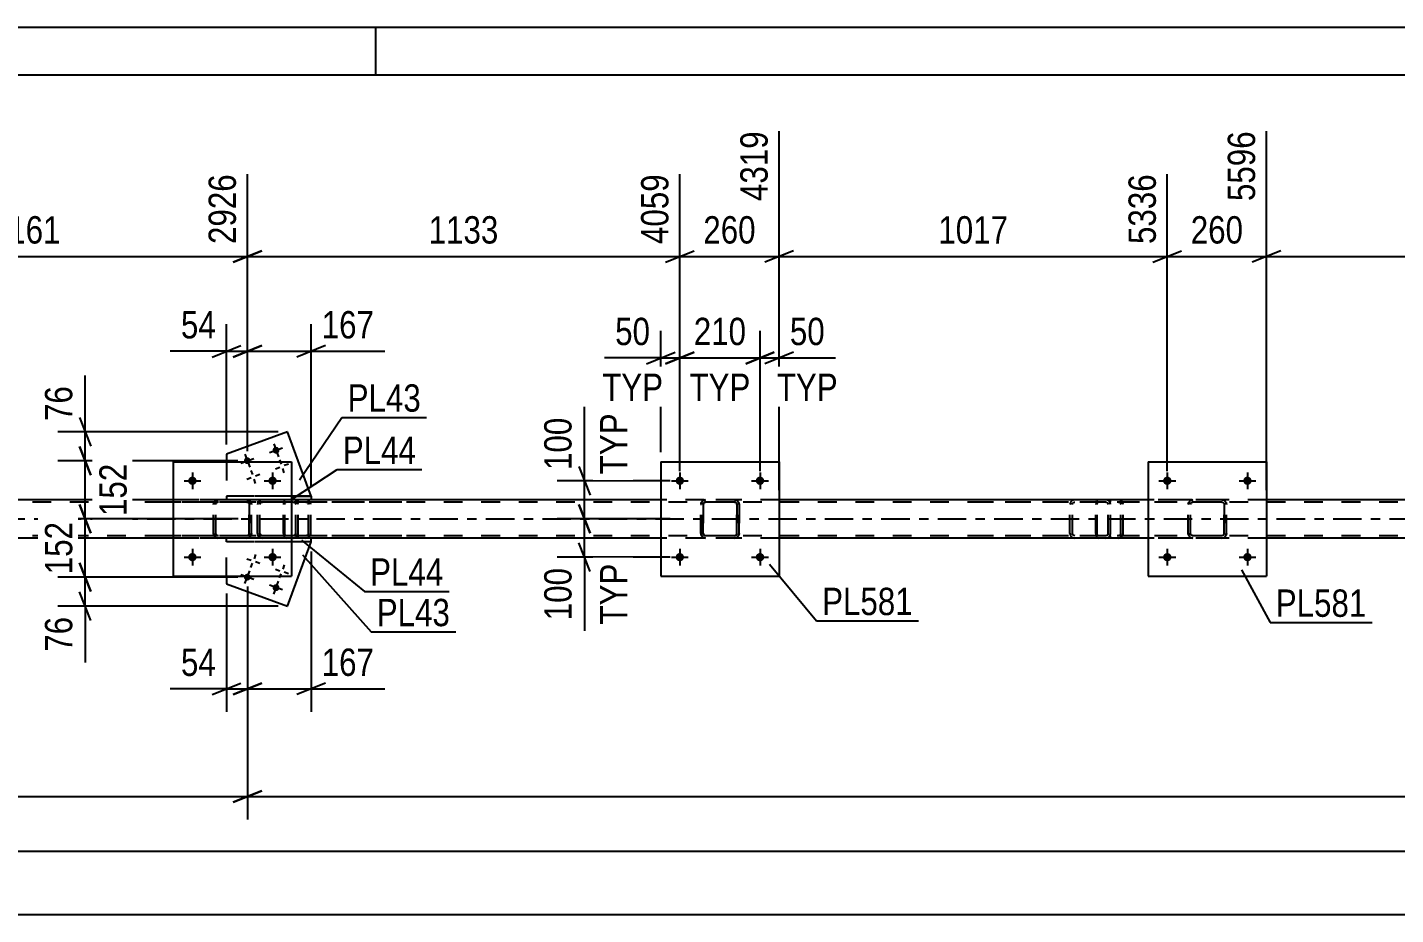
# Model space of a CAD drawing. Header units: millimetres. Extents: x 0 to 841, y 0 to 594.
# Drawn here: x 174.5 to 317.9, y 501.1 to 594 of the extents above; entities that cross this region are included whole.
import ezdxf

# ---------------------------------------------------------------- set-up
doc = ezdxf.new("R2010")
doc.units = ezdxf.units.MM
doc.linetypes.add('DXK_LINE_DOT2', pattern=[3.9198, 1.9599, -1.9599])
doc.linetypes.add('DXK_LINE_DOT3', pattern=[5.9187, 2.979, -0.9799, 0.9799, -0.9799])
doc.styles.add('Arial Narrow', font='ARIALN.TTF', dxfattribs={"height": 0.2})

# ---------------------------------------------------------------- blocks, each defined once
blk = doc.blocks.new('Unknown-247305034-1135 - 41552')
at = {"color": 5, "linetype": 'Continuous'}
for p, q in [((841, 594), (0, 594)), ((211, 589), (211, 594)), ((836, 589), (5, 589))]:
    blk.add_line(p, q, dxfattribs=at)
blk = doc.blocks.new('Bolt-247305034-1862 - 1675')
at = {"linetype": 'Continuous'}
for points in [[(197.21, 536.54, -1), (197.88, 536.29, -1)], [(200.21, 535.44, -1), (200.89, 535.19, -1)]]:
    blk.add_hatch(color=1, dxfattribs=at).paths.add_polyline_path(points)
at = {"color": 1, "linetype": 'Continuous'}
for p, q in [((197.49, 538.35), (197.94, 538.19)), ((197.92, 537.43), (198.08, 537.88)), ((198.41, 538.78), (198.25, 538.33)), ((198.84, 537.86), (198.39, 538.02)), ((198.22, 536.17), (196.87, 536.66)), ((197.3, 535.74), (197.79, 537.09)), ((200.49, 537.26), (200.94, 537.09)), ((200.92, 536.33), (201.09, 536.78)), ((201.42, 537.69), (201.25, 537.24)), ((201.85, 536.76), (201.39, 536.93)), ((201.23, 535.07), (199.88, 535.57)), ((200.31, 534.64), (200.8, 535.99))]:
    blk.add_line(p, q, dxfattribs=at)
blk = doc.blocks.new('Part-247305034-1679 - 1675')
at = {"color": 7, "linetype": 'DXK_LINE_DOT2'}
for p, q in [((287.5, 544.51), (272.51, 544.51)), ((287.5, 544.27), (272.51, 544.27)), ((283.79, 544.2), (283.75, 544.03)), ((283.75, 540.99), (283.75, 544.03)), ((283.79, 544.22), (283.79, 544.2)), ((284.01, 544.03), (284.03, 544.13)), ((284.01, 540.99), (284.01, 544.03)), ((284.03, 544.13), (284.08, 544.2)), ((284.26, 544.51), (284.07, 544.48)), ((284.08, 544.2), (284.16, 544.26)), ((284.16, 544.26), (284.26, 544.27)), ((287.69, 544.48), (287.5, 544.51)), ((287.5, 544.27), (287.6, 544.26)), ((287.6, 544.26), (287.68, 544.2)), ((287.68, 544.2), (287.73, 544.13)), ((287.73, 544.13), (287.75, 544.03)), ((287.75, 540.99), (287.75, 544.03)), ((287.97, 544.2), (287.97, 544.22)), ((288.01, 544.03), (287.97, 544.2)), ((288.01, 540.99), (288.01, 544.03)), ((287.5, 540.75), (272.51, 540.75)), ((283.75, 540.99), (283.79, 540.81)), ((284.03, 540.9), (284.01, 540.99)), ((284.08, 540.82), (284.03, 540.9)), ((284.16, 540.77), (284.08, 540.82)), ((284.26, 540.75), (284.16, 540.77)), ((287.6, 540.77), (287.5, 540.75)), ((287.68, 540.82), (287.6, 540.77)), ((287.73, 540.9), (287.68, 540.82)), ((287.75, 540.99), (287.73, 540.9)), ((287.97, 540.81), (288.01, 540.99)), ((287.5, 540.51), (272.51, 540.51)), ((284.07, 540.55), (284.26, 540.51)), ((287.5, 540.51), (287.69, 540.55))]:
    blk.add_line(p, q, dxfattribs=at)
for centre, start, end in [((284.24, 544.01), 110.7583, 155.68), ((287.52, 544.01), 24.32, 69.2417), ((284.24, 541.01), 204.32, 249.2417), ((287.52, 541.01), 290.7583, 335.68)]:
    blk.add_arc(centre, 0.496, start, end, dxfattribs=at)
blk = doc.blocks.new('Part-247305034-1680 - 1675')
at = {"color": 7, "linetype": 'DXK_LINE_DOT2'}
for p, q in [((202.36, 544.51), (187.37, 544.51)), ((202.36, 544.27), (187.37, 544.27)), ((198.66, 544.22), (198.62, 544.03)), ((198.62, 540.99), (198.62, 544.03)), ((198.87, 544.03), (198.89, 544.13)), ((198.87, 540.99), (198.87, 544.03)), ((198.89, 544.13), (198.95, 544.2)), ((199.13, 544.51), (198.93, 544.48)), ((198.95, 544.2), (199.03, 544.26)), ((199.03, 544.26), (199.13, 544.27)), ((202.56, 544.48), (202.36, 544.51)), ((202.36, 544.27), (202.46, 544.26)), ((202.46, 544.26), (202.54, 544.2)), ((202.54, 544.2), (202.6, 544.13)), ((202.6, 544.13), (202.62, 544.03)), ((202.62, 540.99), (202.62, 544.03)), ((202.84, 544.2), (202.84, 544.22)), ((202.87, 544.03), (202.84, 544.2)), ((202.87, 540.99), (202.87, 544.03)), ((202.36, 540.75), (187.37, 540.75)), ((198.62, 540.99), (198.66, 540.81)), ((198.89, 540.9), (198.87, 540.99)), ((198.95, 540.82), (198.89, 540.9)), ((199.03, 540.77), (198.95, 540.82)), ((199.13, 540.75), (199.03, 540.77)), ((202.46, 540.77), (202.36, 540.75)), ((202.54, 540.82), (202.46, 540.77)), ((202.6, 540.9), (202.54, 540.82)), ((202.62, 540.99), (202.6, 540.9)), ((202.84, 540.81), (202.87, 540.99)), ((202.36, 540.51), (187.37, 540.51)), ((198.93, 540.55), (199.13, 540.51)), ((202.36, 540.51), (202.56, 540.55))]:
    blk.add_line(p, q, dxfattribs=at)
for centre, start, end in [((199.11, 544.01), 110.7583, 155.68), ((202.38, 544.01), 24.32, 69.2417), ((199.11, 541.01), 204.32, 249.2417), ((202.38, 541.01), 290.7583, 335.68)]:
    blk.add_arc(centre, 0.496, start, end, dxfattribs=at)
blk = doc.blocks.new('Part-247305034-20015 - 1675')
at = {"color": 7, "linetype": 'DXK_LINE_DOT2'}
for p, q in [((193.99, 544.03), (194.03, 544.22)), ((194.03, 544.22), (193.99, 544.03)), ((193.99, 540.99), (193.99, 544.03)), ((193.99, 540.99), (193.99, 544.03)), ((194.23, 544.03), (194.25, 544.13)), ((194.23, 540.99), (194.23, 544.03)), ((194.23, 540.99), (194.23, 544.03)), ((194.25, 544.13), (194.3, 544.2)), ((194.29, 544.48), (194.47, 544.51)), ((194.47, 544.51), (194.29, 544.48)), ((194.3, 544.2), (194.38, 544.26)), ((194.38, 544.26), (194.47, 544.27)), ((197.51, 544.51), (194.47, 544.51)), ((197.51, 544.27), (194.47, 544.27)), ((197.51, 544.51), (197.7, 544.48)), ((197.7, 544.48), (197.51, 544.51)), ((197.51, 544.27), (197.61, 544.26)), ((197.61, 544.26), (197.68, 544.2)), ((197.68, 544.2), (197.74, 544.13)), ((197.74, 544.13), (197.75, 544.03)), ((197.75, 540.99), (197.75, 544.03)), ((197.75, 544.03), (197.75, 540.99)), ((197.96, 544.22), (197.99, 544.03)), ((197.99, 544.03), (197.96, 544.22)), ((197.99, 540.99), (197.99, 544.03)), ((197.99, 540.99), (197.99, 544.03)), ((194.03, 540.81), (193.99, 540.99)), ((193.99, 540.99), (194.03, 540.81)), ((194.25, 540.9), (194.23, 540.99)), ((194.3, 540.82), (194.25, 540.9)), ((194.38, 540.77), (194.3, 540.82)), ((194.47, 540.75), (194.38, 540.77)), ((197.51, 540.75), (194.47, 540.75)), ((197.61, 540.77), (197.51, 540.75)), ((197.68, 540.82), (197.61, 540.77)), ((197.74, 540.9), (197.68, 540.82)), ((197.75, 540.99), (197.74, 540.9)), ((197.99, 540.99), (197.96, 540.81)), ((197.96, 540.81), (197.99, 540.99)), ((194.47, 540.51), (194.29, 540.55)), ((194.29, 540.55), (194.47, 540.51)), ((197.51, 540.51), (194.47, 540.51)), ((197.7, 540.55), (197.51, 540.51)), ((197.51, 540.51), (197.7, 540.55))]:
    blk.add_line(p, q, dxfattribs=at)
at = {"color": 7, "linetype": 'DXK_LINE_DOT3'}
blk.add_line((195.99, 542.51), (195.99, 542.51), dxfattribs=at)
at = {"color": 7, "linetype": 'DXK_LINE_DOT2'}
for centre, start, end in [((194.47, 544.03), 112.5, 157.5), ((194.47, 544.03), 112.5, 157.5), ((197.51, 544.03), 22.5, 67.5), ((197.51, 544.03), 22.5, 67.5), ((194.47, 540.99), 202.5, 247.5), ((194.47, 540.99), 202.5, 247.5), ((197.51, 540.99), 292.5, 337.5), ((197.51, 540.99), 292.5, 337.5)]:
    blk.add_arc(centre, 0.48, start, end, dxfattribs=at)
blk = doc.blocks.new('Part-247305034-1707 - 1675')
at = {"color": 7, "linetype": 'DXK_LINE_DOT2'}
for p, q in [((195.37, 540.11), (195.37, 540.51)), ((202.19, 540.51), (195.37, 540.51)), ((202.19, 540.11), (195.37, 540.11))]:
    blk.add_line(p, q, dxfattribs=at)
at = {"color": 2, "linetype": 'Continuous'}
for p, q in [((204.22, 540.51), (202.19, 540.51)), ((204.22, 540.11), (202.19, 540.11)), ((204.22, 540.11), (204.22, 540.51))]:
    blk.add_line(p, q, dxfattribs=at)
blk = doc.blocks.new('Part-247305034-1708 - 1675')
at = {"color": 7, "linetype": 'DXK_LINE_DOT2'}
for p, q in [((286.48, 544.22), (286.46, 544.03)), ((286.46, 540.99), (286.46, 544.03)), ((286.54, 544.37), (286.48, 544.22)), ((286.63, 544.48), (286.54, 544.37)), ((286.6, 544.03), (286.61, 544.13)), ((286.6, 540.99), (286.6, 544.03)), ((286.61, 544.13), (286.64, 544.2)), ((286.73, 544.51), (286.63, 544.48)), ((286.64, 544.2), (286.68, 544.26)), ((286.68, 544.26), (286.73, 544.27)), ((298.89, 544.51), (286.73, 544.51)), ((298.89, 544.27), (286.73, 544.27)), ((288.01, 544.27), (288.01, 544.51)), ((289.02, 544.48), (288.82, 544.51)), ((288.82, 544.27), (288.92, 544.26)), ((288.92, 544.26), (289, 544.2)), ((289, 544.2), (289.06, 544.13)), ((289.06, 544.13), (289.07, 544.03)), ((289.07, 540.99), (289.07, 544.03)), ((289.29, 544.2), (289.29, 544.22)), ((289.33, 544.03), (289.29, 544.2)), ((289.33, 540.99), (289.33, 544.03)), ((286.46, 540.99), (286.48, 540.81)), ((286.48, 540.81), (286.54, 540.65)), ((286.54, 540.65), (286.63, 540.55)), ((286.61, 540.9), (286.6, 540.99)), ((286.64, 540.82), (286.61, 540.9)), ((286.68, 540.77), (286.64, 540.82)), ((286.73, 540.75), (286.68, 540.77)), ((298.89, 540.75), (286.73, 540.75)), ((288.01, 540.51), (288.01, 540.75)), ((288.92, 540.77), (288.82, 540.75)), ((289, 540.82), (288.92, 540.77)), ((289.06, 540.9), (289, 540.82)), ((289.07, 540.99), (289.06, 540.9)), ((289.29, 540.81), (289.33, 540.99)), ((286.63, 540.55), (286.73, 540.51)), ((298.89, 540.51), (286.73, 540.51)), ((288.82, 540.51), (289.02, 540.55))]:
    blk.add_line(p, q, dxfattribs=at)
for centre, start, end in [((288.84, 544.02), 23.8494, 68.8059), ((288.84, 541.01), 291.1941, 336.1506)]:
    blk.add_arc(centre, 0.492, start, end, dxfattribs=at)
blk = doc.blocks.new('Part-247305034-1709 - 1675')
at = {"color": 7, "linetype": 'DXK_LINE_DOT2'}
for p, q in [((201.35, 544.22), (201.33, 544.03)), ((201.33, 540.99), (201.33, 544.03)), ((201.41, 544.37), (201.35, 544.22)), ((201.49, 544.48), (201.41, 544.37)), ((201.46, 544.03), (201.47, 544.13)), ((201.46, 540.99), (201.46, 544.03)), ((201.47, 544.13), (201.5, 544.2)), ((201.6, 544.51), (201.49, 544.48)), ((201.5, 544.2), (201.55, 544.26)), ((201.55, 544.26), (201.6, 544.27)), ((213.75, 544.51), (201.6, 544.51)), ((213.75, 544.27), (201.6, 544.27)), ((202.87, 544.27), (202.87, 544.51)), ((203.88, 544.48), (203.69, 544.51)), ((203.69, 544.27), (203.79, 544.26)), ((203.79, 544.26), (203.87, 544.2)), ((203.87, 544.2), (203.92, 544.13)), ((203.92, 544.13), (203.94, 544.03)), ((203.94, 540.99), (203.94, 544.03)), ((204.16, 544.2), (204.15, 544.22)), ((204.19, 544.03), (204.16, 544.2)), ((204.19, 540.99), (204.19, 544.03)), ((201.33, 540.99), (201.35, 540.81)), ((201.35, 540.81), (201.41, 540.65)), ((201.41, 540.65), (201.49, 540.55)), ((201.47, 540.9), (201.46, 540.99)), ((201.5, 540.82), (201.47, 540.9)), ((201.55, 540.77), (201.5, 540.82)), ((201.6, 540.75), (201.55, 540.77)), ((213.75, 540.75), (201.6, 540.75)), ((202.87, 540.51), (202.87, 540.75)), ((203.79, 540.77), (203.69, 540.75)), ((203.87, 540.82), (203.79, 540.77)), ((203.92, 540.9), (203.87, 540.82)), ((203.94, 540.99), (203.92, 540.9)), ((204.15, 540.81), (204.19, 540.99)), ((201.49, 540.55), (201.6, 540.51)), ((213.75, 540.51), (201.6, 540.51)), ((203.69, 540.51), (203.88, 540.55))]:
    blk.add_line(p, q, dxfattribs=at)
for centre, start, end in [((203.7, 544.02), 23.8494, 68.8059), ((203.7, 541.01), 291.1941, 336.1506)]:
    blk.add_arc(centre, 0.492, start, end, dxfattribs=at)
blk = doc.blocks.new('Bolt-247305034-20048 - 1675')
at = {"linetype": 'Continuous'}
for points in [[(294.39, 546.51, -1), (293.51, 546.51, -1)], [(302.79, 546.51, -1), (301.91, 546.51, -1)]]:
    blk.add_hatch(color=1, dxfattribs=at).paths.add_polyline_path(points)
at = {"color": 1, "linetype": 'Continuous'}
for p, q in [((293.07, 546.51), (294.83, 546.51)), ((293.95, 547.39), (293.95, 545.63)), ((301.47, 546.51), (303.23, 546.51)), ((302.35, 547.39), (302.35, 545.63))]:
    blk.add_line(p, q, dxfattribs=at)
blk = doc.blocks.new('Bolt-247305034-1863 - 1675')
at = {"linetype": 'Continuous'}
for points in [[(200.89, 549.83, -1), (200.21, 549.58, -1)], [(197.88, 548.73, -1), (197.21, 548.49, -1)]]:
    blk.add_hatch(color=1, dxfattribs=at).paths.add_polyline_path(points)
at = {"color": 1, "linetype": 'Continuous'}
for p, q in [((197.3, 549.29), (197.79, 547.94)), ((199.88, 549.46), (201.23, 549.96)), ((200.31, 550.38), (200.8, 549.03)), ((196.87, 548.36), (198.22, 548.86)), ((200.49, 547.77), (200.94, 547.93)), ((200.92, 548.69), (201.09, 548.24)), ((201.42, 547.34), (201.25, 547.79)), ((201.85, 548.26), (201.39, 548.1)), ((197.49, 546.67), (197.94, 546.84)), ((197.92, 547.6), (198.08, 547.15)), ((198.41, 546.24), (198.25, 546.69)), ((198.84, 547.17), (198.39, 547))]:
    blk.add_line(p, q, dxfattribs=at)
blk = doc.blocks.new('Part-247305034-1724 - 1675')
at = {"color": 7, "linetype": 'DXK_LINE_DOT2'}
for p, q in [((195.37, 544.91), (195.37, 544.51)), ((202.19, 544.91), (195.37, 544.91)), ((202.19, 544.51), (195.37, 544.51))]:
    blk.add_line(p, q, dxfattribs=at)
at = {"color": 2, "linetype": 'Continuous'}
for p, q in [((202.19, 544.91), (204.22, 544.91)), ((204.22, 544.91), (204.22, 544.51)), ((204.22, 544.51), (202.19, 544.51))]:
    blk.add_line(p, q, dxfattribs=at)
blk = doc.blocks.new('Part-247305034-20019 - 1675')
at = {"color": 7, "linetype": 'DXK_LINE_DOT2'}
for p, q in [((296.15, 544.03), (296.19, 544.22)), ((296.19, 544.22), (296.15, 544.03)), ((296.15, 540.99), (296.15, 544.03)), ((296.15, 540.99), (296.15, 544.03)), ((296.39, 544.03), (296.41, 544.13)), ((296.39, 540.99), (296.39, 544.03)), ((296.39, 540.99), (296.39, 544.03)), ((296.41, 544.13), (296.46, 544.2)), ((296.45, 544.48), (296.63, 544.51)), ((296.63, 544.51), (296.45, 544.48)), ((296.46, 544.2), (296.54, 544.26)), ((296.54, 544.26), (296.63, 544.27)), ((299.67, 544.51), (296.63, 544.51)), ((299.67, 544.27), (296.63, 544.27)), ((299.67, 544.51), (299.86, 544.48)), ((299.86, 544.48), (299.67, 544.51)), ((299.67, 544.27), (299.77, 544.26)), ((299.77, 544.26), (299.84, 544.2)), ((299.84, 544.2), (299.9, 544.13)), ((299.9, 544.13), (299.91, 544.03)), ((299.91, 540.99), (299.91, 544.03)), ((299.91, 544.03), (299.91, 540.99)), ((300.12, 544.22), (300.15, 544.03)), ((300.15, 544.03), (300.12, 544.22)), ((300.15, 540.99), (300.15, 544.03)), ((300.15, 540.99), (300.15, 544.03)), ((296.19, 540.81), (296.15, 540.99)), ((296.15, 540.99), (296.19, 540.81)), ((296.41, 540.9), (296.39, 540.99)), ((296.46, 540.82), (296.41, 540.9)), ((296.54, 540.77), (296.46, 540.82)), ((296.63, 540.75), (296.54, 540.77)), ((299.67, 540.75), (296.63, 540.75)), ((299.77, 540.77), (299.67, 540.75)), ((299.84, 540.82), (299.77, 540.77)), ((299.9, 540.9), (299.84, 540.82)), ((299.91, 540.99), (299.9, 540.9)), ((300.15, 540.99), (300.12, 540.81)), ((300.12, 540.81), (300.15, 540.99)), ((296.63, 540.51), (296.45, 540.55)), ((296.45, 540.55), (296.63, 540.51)), ((299.67, 540.51), (296.63, 540.51)), ((299.86, 540.55), (299.67, 540.51)), ((299.67, 540.51), (299.86, 540.55))]:
    blk.add_line(p, q, dxfattribs=at)
at = {"color": 7, "linetype": 'DXK_LINE_DOT3'}
blk.add_line((298.15, 542.51), (298.15, 542.51), dxfattribs=at)
at = {"color": 7, "linetype": 'DXK_LINE_DOT2'}
for centre, start, end in [((296.63, 544.03), 112.5, 157.5), ((296.63, 544.03), 112.5, 157.5), ((299.67, 544.03), 22.5, 67.5), ((299.67, 544.03), 22.5, 67.5), ((296.63, 540.99), 202.5, 247.5), ((296.63, 540.99), 202.5, 247.5), ((299.67, 540.99), 292.5, 337.5), ((299.67, 540.99), 292.5, 337.5)]:
    blk.add_arc(centre, 0.48, start, end, dxfattribs=at)
blk = doc.blocks.new('Part-247305034-20020 - 1675')
at = {"color": 2, "linetype": 'Continuous'}
for p, q in [((291.95, 548.51), (291.95, 536.51)), ((291.95, 548.51), (304.35, 548.51)), ((304.35, 548.51), (304.35, 536.51)), ((291.95, 536.51), (304.35, 536.51))]:
    blk.add_line(p, q, dxfattribs=at)
blk = doc.blocks.new('Part-247305034-1886 - 1675')
at = {"color": 7, "linetype": 'DXK_LINE_DOT2'}
for p in [(204.22, 540.11), (195.37, 536.51)]:
    blk.add_line(p, (195.37, 540.11), dxfattribs=at)
at = {"color": 2, "linetype": 'Continuous'}
for p, q in [((201.76, 533.39), (204.22, 540.11)), ((195.37, 536.51), (195.37, 535.72)), ((195.37, 535.72), (201.76, 533.39))]:
    blk.add_line(p, q, dxfattribs=at)
blk = doc.blocks.new('Part-247305034-1829 - 1675')
at = {"color": 7, "linetype": 'DXK_LINE_DOT2'}
for p, q in [((729.68, 544.27), (80.5, 544.27)), ((204.22, 544.51), (189.79, 544.51)), ((253.27, 544.51), (240.87, 544.51)), ((304.35, 544.51), (291.95, 544.51)), ((729.68, 540.75), (80.5, 540.75)), ((204.22, 540.51), (189.79, 540.51)), ((253.27, 540.51), (240.87, 540.51)), ((304.35, 540.51), (291.95, 540.51))]:
    blk.add_line(p, q, dxfattribs=at)
at = {"color": 2, "linetype": 'Continuous'}
for p, q in [((189.79, 544.51), (151.11, 544.51)), ((240.87, 544.51), (204.22, 544.51)), ((291.95, 544.51), (253.27, 544.51)), ((343.04, 544.51), (304.35, 544.51)), ((189.79, 540.51), (151.11, 540.51)), ((240.87, 540.51), (204.22, 540.51)), ((291.95, 540.51), (253.27, 540.51)), ((343.04, 540.51), (304.35, 540.51))]:
    blk.add_line(p, q, dxfattribs=at)
at = {"color": 7, "linetype": 'DXK_LINE_DOT3'}
blk.add_line((80.5, 542.51), (729.68, 542.51), dxfattribs=at)
blk = doc.blocks.new('Part-247305034-1891 - 1675')
at = {"color": 2, "linetype": 'Continuous'}
for p, q in [((201.76, 551.64), (195.37, 549.31)), ((204.22, 544.91), (201.76, 551.64)), ((195.37, 549.31), (195.37, 548.51))]:
    blk.add_line(p, q, dxfattribs=at)
at = {"color": 7, "linetype": 'DXK_LINE_DOT2'}
for p in [(195.37, 548.51), (204.22, 544.91)]:
    blk.add_line(p, (195.37, 544.91), dxfattribs=at)
blk = doc.blocks.new('Part-247305034-20016 - 1675')
at = {"color": 2, "linetype": 'Continuous'}
for p, q in [((189.79, 548.51), (189.79, 536.51)), ((189.79, 548.51), (202.19, 548.51)), ((202.19, 548.51), (202.19, 536.51)), ((189.79, 536.51), (202.19, 536.51))]:
    blk.add_line(p, q, dxfattribs=at)
blk = doc.blocks.new('Part-247305034-20017 - 1675')
at = {"color": 7, "linetype": 'DXK_LINE_DOT2'}
for p, q in [((245.11, 544.22), (245.07, 544.03)), ((245.07, 540.99), (245.07, 544.03)), ((245.07, 544.03), (245.09, 544.03)), ((245.09, 544.03), (245.12, 544.22)), ((245.09, 540.99), (245.09, 544.03)), ((245.31, 544.03), (245.33, 544.13)), ((245.31, 540.99), (245.31, 544.03)), ((245.31, 544.03), (245.33, 544.03)), ((245.33, 544.13), (245.38, 544.2)), ((245.35, 544.13), (245.33, 544.03)), ((245.33, 544.03), (245.33, 540.99)), ((245.4, 544.2), (245.35, 544.13)), ((245.55, 544.51), (245.37, 544.48)), ((245.38, 544.48), (245.57, 544.51)), ((245.38, 544.2), (245.46, 544.26)), ((245.47, 544.26), (245.4, 544.2)), ((245.46, 544.26), (245.55, 544.27)), ((245.57, 544.27), (245.47, 544.26)), ((248.61, 544.51), (245.55, 544.51)), ((248.61, 544.27), (245.55, 544.27)), ((248.78, 544.48), (248.59, 544.51)), ((248.59, 544.27), (248.69, 544.26)), ((248.61, 544.51), (248.79, 544.48)), ((248.7, 544.26), (248.61, 544.27)), ((248.69, 544.26), (248.76, 544.2)), ((248.78, 544.2), (248.7, 544.26)), ((248.76, 544.2), (248.82, 544.13)), ((248.83, 544.13), (248.78, 544.2)), ((248.82, 544.13), (248.83, 544.03)), ((248.85, 544.03), (248.83, 544.13)), ((248.83, 540.99), (248.83, 544.03)), ((248.83, 544.03), (248.85, 544.03)), ((248.85, 544.03), (248.85, 540.99)), ((249.07, 544.03), (249.04, 544.22)), ((249.05, 544.22), (249.09, 544.03)), ((249.07, 540.99), (249.07, 544.03)), ((249.07, 544.03), (249.09, 544.03)), ((249.09, 544.03), (249.09, 540.99)), ((245.07, 540.99), (245.09, 540.99)), ((245.07, 540.99), (245.11, 540.81)), ((245.12, 540.81), (245.09, 540.99)), ((245.31, 540.99), (245.33, 540.99)), ((245.33, 540.9), (245.31, 540.99)), ((245.33, 540.99), (245.35, 540.9)), ((245.38, 540.82), (245.33, 540.9)), ((245.35, 540.9), (245.4, 540.82)), ((245.46, 540.77), (245.38, 540.82)), ((245.4, 540.82), (245.47, 540.77)), ((245.55, 540.75), (245.46, 540.77)), ((245.47, 540.77), (245.57, 540.75)), ((248.61, 540.75), (245.55, 540.75)), ((248.69, 540.77), (248.59, 540.75)), ((248.61, 540.75), (248.7, 540.77)), ((248.76, 540.82), (248.69, 540.77)), ((248.7, 540.77), (248.78, 540.82)), ((248.82, 540.9), (248.76, 540.82)), ((248.78, 540.82), (248.83, 540.9)), ((248.83, 540.99), (248.82, 540.9)), ((248.83, 540.99), (248.85, 540.99)), ((248.83, 540.9), (248.85, 540.99)), ((249.04, 540.81), (249.07, 540.99)), ((249.09, 540.99), (249.05, 540.81)), ((249.07, 540.99), (249.09, 540.99)), ((245.37, 540.55), (245.55, 540.51)), ((245.57, 540.51), (245.38, 540.55)), ((248.61, 540.51), (245.55, 540.51)), ((248.59, 540.51), (248.78, 540.55)), ((248.79, 540.55), (248.61, 540.51))]:
    blk.add_line(p, q, dxfattribs=at)
at = {"color": 7, "linetype": 'DXK_LINE_DOT3'}
blk.add_line((247.06, 542.51), (247.1, 542.51), dxfattribs=at)
at = {"color": 7, "linetype": 'DXK_LINE_DOT2'}
for centre, start, end in [((245.55, 544.03), 112.5, 157.5), ((245.57, 544.03), 112.5, 157.5), ((248.59, 544.03), 22.5, 67.5), ((248.61, 544.03), 22.5, 67.5), ((245.55, 540.99), 202.5, 247.5), ((245.57, 540.99), 202.5, 247.5), ((248.59, 540.99), 292.5, 337.5), ((248.61, 540.99), 292.5, 337.5)]:
    blk.add_arc(centre, 0.48, start, end, dxfattribs=at)
blk = doc.blocks.new('Part-247305034-20018 - 1675')
at = {"color": 2, "linetype": 'Continuous'}
for p, q in [((240.87, 548.51), (240.87, 536.51)), ((240.87, 548.51), (253.27, 548.51)), ((253.27, 548.51), (253.27, 536.51)), ((240.87, 536.51), (253.27, 536.51))]:
    blk.add_line(p, q, dxfattribs=at)
blk = doc.blocks.new('Bolt-247305034-20043 - 1675')
at = {"linetype": 'Continuous'}
for points in [[(192.23, 538.51, -1), (191.35, 538.51, -1)], [(200.63, 538.51, -1), (199.75, 538.51, -1)]]:
    blk.add_hatch(color=1, dxfattribs=at).paths.add_polyline_path(points)
at = {"color": 1, "linetype": 'Continuous'}
for p, q in [((191.79, 539.39), (191.79, 537.63)), ((200.19, 539.39), (200.19, 537.63)), ((190.91, 538.51), (192.67, 538.51)), ((199.31, 538.51), (201.07, 538.51))]:
    blk.add_line(p, q, dxfattribs=at)
blk = doc.blocks.new('Bolt-247305034-20044 - 1675')
at = {"linetype": 'Continuous'}
for points in [[(192.23, 546.51, -1), (191.35, 546.51, -1)], [(200.63, 546.51, -1), (199.75, 546.51, -1)]]:
    blk.add_hatch(color=1, dxfattribs=at).paths.add_polyline_path(points)
at = {"color": 1, "linetype": 'Continuous'}
for p, q in [((190.91, 546.51), (192.67, 546.51)), ((191.79, 547.39), (191.79, 545.63)), ((199.31, 546.51), (201.07, 546.51)), ((200.19, 547.39), (200.19, 545.63))]:
    blk.add_line(p, q, dxfattribs=at)
blk = doc.blocks.new('Bolt-247305034-20045 - 1675')
at = {"linetype": 'Continuous'}
for points in [[(243.31, 538.51, -1), (242.43, 538.51, -1)], [(251.71, 538.51, -1), (250.83, 538.51, -1)]]:
    blk.add_hatch(color=1, dxfattribs=at).paths.add_polyline_path(points)
at = {"color": 1, "linetype": 'Continuous'}
for p, q in [((242.87, 539.39), (242.87, 537.63)), ((251.27, 539.39), (251.27, 537.63)), ((241.99, 538.51), (243.75, 538.51)), ((250.39, 538.51), (252.15, 538.51))]:
    blk.add_line(p, q, dxfattribs=at)
blk = doc.blocks.new('Bolt-247305034-20046 - 1675')
at = {"linetype": 'Continuous'}
for points in [[(243.31, 546.51, -1), (242.43, 546.51, -1)], [(251.71, 546.51, -1), (250.83, 546.51, -1)]]:
    blk.add_hatch(color=1, dxfattribs=at).paths.add_polyline_path(points)
at = {"color": 1, "linetype": 'Continuous'}
for p, q in [((241.99, 546.51), (243.75, 546.51)), ((242.87, 547.39), (242.87, 545.63)), ((250.39, 546.51), (252.15, 546.51)), ((251.27, 547.39), (251.27, 545.63))]:
    blk.add_line(p, q, dxfattribs=at)
blk = doc.blocks.new('Bolt-247305034-20047 - 1675')
at = {"linetype": 'Continuous'}
for points in [[(294.39, 538.51, -1), (293.51, 538.51, -1)], [(302.79, 538.51, -1), (301.91, 538.51, -1)]]:
    blk.add_hatch(color=1, dxfattribs=at).paths.add_polyline_path(points)
at = {"color": 1, "linetype": 'Continuous'}
for p, q in [((293.95, 539.39), (293.95, 537.63)), ((302.35, 539.39), (302.35, 537.63)), ((293.07, 538.51), (294.83, 538.51)), ((301.47, 538.51), (303.23, 538.51))]:
    blk.add_line(p, q, dxfattribs=at)
blk = doc.blocks.new('StraightDimension-247305034-23852 - 1675')
at = {"color": 7, "linetype": 'Continuous'}
for p, q in [((195.37, 550.31), (195.37, 562.92)), ((197.55, 549.61), (197.55, 562.92)), ((193.87, 559.47), (196.87, 560.67)), ((199.05, 560.67), (196.05, 559.47)), ((195.37, 560.07), (189.47, 560.07)), ((195.37, 560.07), (189.47, 560.07)), ((195.37, 560.07), (197.55, 560.07))]:
    blk.add_line(p, q, dxfattribs=at)
at = {"color": 0}
blk.add_wipeout([(194.85, 560.82), (194.85, 565.02), (189.99, 565.02), (189.99, 560.82)], dxfattribs=at)
at = {"color": 3, "style": 'Arial Narrow'}
blk.add_text('54', height=2.863, dxfattribs=at).set_placement((190.59, 561.42))
blk = doc.blocks.new('StraightDimension-247305034-23851 - 1675')
at = {"color": 7, "linetype": 'Continuous'}
for p, q in [((197.55, 549.61), (197.55, 562.92)), ((204.22, 545.91), (204.22, 562.92)), ((196.05, 559.47), (199.05, 560.67)), ((205.72, 560.67), (202.72, 559.47)), ((197.55, 560.07), (204.22, 560.07)), ((204.22, 560.07), (211.95, 560.07)), ((204.22, 560.07), (211.95, 560.07))]:
    blk.add_line(p, q, dxfattribs=at)
at = {"color": 0}
blk.add_wipeout([(211.43, 560.82), (211.43, 565.02), (204.74, 565.02), (204.74, 560.82)], dxfattribs=at)
at = {"color": 3, "style": 'Arial Narrow'}
blk.add_text('167', height=2.863, dxfattribs=at).set_placement((205.34, 561.42))
blk = doc.blocks.new('StraightDimension-247305034-2135 - 1675')
at = {"color": 7, "linetype": 'Continuous'}
blk.add_line((79.86, 501.07), (775.34, 501.07), dxfattribs=at)
blk = doc.blocks.new('StraightDimension-247305034-2268 - 1675')
at = {"color": 7, "linetype": 'Continuous'}
blk.add_line((80.5, 507.71), (774.7, 507.71), dxfattribs=at)
blk = doc.blocks.new('StraightDimension-247305034-23895 - 1675')
at = {"color": 7, "linetype": 'Continuous'}
for p, q in [((204.22, 539.11), (204.22, 522.32)), ((197.55, 535.42), (197.55, 522.32)), ((196.05, 524.12), (199.05, 525.32)), ((205.72, 525.32), (202.72, 524.12)), ((197.55, 524.72), (204.22, 524.72)), ((204.22, 524.72), (211.95, 524.72)), ((204.22, 524.72), (211.95, 524.72))]:
    blk.add_line(p, q, dxfattribs=at)
at = {"color": 0}
blk.add_wipeout([(211.43, 525.47), (211.43, 529.67), (204.74, 529.67), (204.74, 525.47)], dxfattribs=at)
at = {"color": 3, "style": 'Arial Narrow'}
blk.add_text('167', height=2.863, dxfattribs=at).set_placement((205.34, 526.07))
blk = doc.blocks.new('StraightDimension-247305034-23896 - 1675')
at = {"color": 7, "linetype": 'Continuous'}
for p, q in [((197.55, 535.42), (197.55, 522.32)), ((195.37, 534.72), (195.37, 522.32)), ((193.87, 524.12), (196.87, 525.32)), ((199.05, 525.32), (196.05, 524.12)), ((195.37, 524.72), (189.47, 524.72)), ((195.37, 524.72), (189.47, 524.72)), ((195.37, 524.72), (197.55, 524.72))]:
    blk.add_line(p, q, dxfattribs=at)
at = {"color": 0}
blk.add_wipeout([(194.85, 525.47), (194.85, 529.67), (189.99, 529.67), (189.99, 525.47)], dxfattribs=at)
at = {"color": 3, "style": 'Arial Narrow'}
blk.add_text('54', height=2.863, dxfattribs=at).set_placement((190.59, 526.07))
blk = doc.blocks.new('StraightDimension-247305034-34577 - 1675')
at = {"color": 7, "linetype": 'Continuous'}
for p, q in [((197.55, 535.42), (197.55, 511.03)), ((199.05, 514.03), (196.05, 512.83)), ((197.55, 513.43), (774.7, 513.43))]:
    blk.add_line(p, q, dxfattribs=at)
blk = doc.blocks.new('StraightDimension-247305034-34578 - 1675')
at = {"color": 7, "linetype": 'Continuous'}
for p, q in [((197.55, 535.42), (197.55, 511.03)), ((111.15, 528.66), (111.15, 511.03)), ((112.65, 514.03), (109.65, 512.83)), ((111.15, 513.43), (197.55, 513.43)), ((196.05, 512.83), (199.05, 514.03))]:
    blk.add_line(p, q, dxfattribs=at)
at = {"color": 0}
blk.add_wipeout([(158.61, 514.18), (158.61, 518.38), (150.09, 518.38), (150.09, 514.18)], dxfattribs=at)
at = {"color": 3, "style": 'Arial Narrow'}
blk.add_text('2160', height=2.863, dxfattribs=at).set_placement((150.69, 514.78))
blk = doc.blocks.new('StraightDimension-247305034-34855 - 1675')
at = {"color": 7, "linetype": 'Continuous'}
for p, q in [((242.87, 547.51), (242.87, 562.22)), ((251.27, 547.51), (251.27, 562.22)), ((241.37, 558.77), (244.37, 559.97)), ((242.87, 559.37), (251.27, 559.37)), ((252.77, 559.97), (249.77, 558.77))]:
    blk.add_line(p, q, dxfattribs=at)
at = {"color": 0}
blk.add_wipeout([(250.42, 560.12), (250.42, 564.32), (243.73, 564.32), (243.73, 560.12)], dxfattribs=at)
at = {"color": 0, "linetype": 'Continuous'}
blk.add_wipeout([(250.87, 554.27), (250.87, 558.47), (243.28, 558.47), (243.28, 554.27)], dxfattribs=at)
at = {"color": 3, "style": 'Arial Narrow'}
blk.add_text('210', height=2.863, dxfattribs=at).set_placement((244.33, 560.72))
at = {"color": 3, "linetype": 'Continuous', "style": 'Arial Narrow'}
blk.add_text('TYP', height=2.863, dxfattribs=at).set_placement((243.88, 554.87))
blk = doc.blocks.new('StraightDimension-247305034-33658 - 1675')
at = {"color": 7, "linetype": 'Continuous'}
for p, q in [((304.35, 545.51), (304.35, 583.12)), ((345.04, 547.51), (345.04, 578.62)), ((305.85, 570.61), (302.85, 569.41)), ((304.35, 570.01), (345.04, 570.01)), ((343.54, 569.41), (346.54, 570.61))]:
    blk.add_line(p, q, dxfattribs=at)
at = {"color": 0}
blk.add_wipeout([(328.95, 570.76), (328.95, 574.96), (320.44, 574.96), (320.44, 570.76)], dxfattribs=at)
at = {"color": 3, "style": 'Arial Narrow'}
blk.add_text('1017', height=2.863, dxfattribs=at).set_placement((321.04, 571.36))
at = {"color": 0, "linetype": 'Continuous'}
blk.add_wipeout([(344.44, 579.22), (340.24, 579.22), (340.24, 570.71), (344.44, 570.71)], dxfattribs=at)
at = {"color": 3, "linetype": 'Continuous', "style": 'Arial Narrow'}
blk.add_text('6613', height=2.863, rotation=90.0002, dxfattribs=at).set_placement((343.84, 571.31))
blk = doc.blocks.new('StraightDimension-247305034-33659 - 1675')
at = {"color": 7, "linetype": 'Continuous'}
for p, q in [((304.35, 545.51), (304.35, 583.12)), ((293.95, 547.51), (293.95, 578.62)), ((292.45, 569.41), (295.45, 570.61)), ((293.95, 570.01), (304.35, 570.01)), ((305.85, 570.61), (302.85, 569.41))]:
    blk.add_line(p, q, dxfattribs=at)
at = {"color": 0}
blk.add_wipeout([(302.5, 570.76), (302.5, 574.96), (295.81, 574.96), (295.81, 570.76)], dxfattribs=at)
at = {"color": 3, "style": 'Arial Narrow'}
blk.add_text('260', height=2.863, dxfattribs=at).set_placement((296.41, 571.36))
at = {"color": 0, "linetype": 'Continuous'}
blk.add_wipeout([(303.75, 583.72), (299.55, 583.72), (299.55, 575.21), (303.75, 575.21)], dxfattribs=at)
at = {"color": 3, "linetype": 'Continuous', "style": 'Arial Narrow'}
blk.add_text('5596', height=2.863, rotation=90.0002, dxfattribs=at).set_placement((303.15, 575.81))
blk = doc.blocks.new('StraightDimension-247305034-33660 - 1675')
at = {"color": 7, "linetype": 'Continuous'}
for p, q in [((253.27, 545.51), (253.27, 583.12)), ((293.95, 547.51), (293.95, 578.62)), ((254.77, 570.61), (251.77, 569.41)), ((253.27, 570.01), (293.95, 570.01)), ((292.45, 569.41), (295.45, 570.61))]:
    blk.add_line(p, q, dxfattribs=at)
at = {"color": 0}
blk.add_wipeout([(277.87, 570.76), (277.87, 574.96), (269.36, 574.96), (269.36, 570.76)], dxfattribs=at)
at = {"color": 3, "style": 'Arial Narrow'}
blk.add_text('1017', height=2.863, dxfattribs=at).set_placement((269.96, 571.36))
at = {"color": 0, "linetype": 'Continuous'}
blk.add_wipeout([(293.35, 579.22), (289.15, 579.22), (289.15, 570.71), (293.35, 570.71)], dxfattribs=at)
at = {"color": 3, "linetype": 'Continuous', "style": 'Arial Narrow'}
blk.add_text('5336', height=2.863, rotation=90.0002, dxfattribs=at).set_placement((292.75, 571.31))
blk = doc.blocks.new('StraightDimension-247305034-33661 - 1675')
at = {"color": 7, "linetype": 'Continuous'}
for p, q in [((253.27, 545.51), (253.27, 583.12)), ((242.87, 547.51), (242.87, 578.62)), ((241.37, 569.41), (244.37, 570.61)), ((242.87, 570.01), (253.27, 570.01)), ((254.77, 570.61), (251.77, 569.41))]:
    blk.add_line(p, q, dxfattribs=at)
at = {"color": 0}
blk.add_wipeout([(251.42, 570.76), (251.42, 574.96), (244.73, 574.96), (244.73, 570.76)], dxfattribs=at)
at = {"color": 3, "style": 'Arial Narrow'}
blk.add_text('260', height=2.863, dxfattribs=at).set_placement((245.33, 571.36))
at = {"color": 0, "linetype": 'Continuous'}
blk.add_wipeout([(252.67, 583.72), (248.47, 583.72), (248.47, 575.21), (252.67, 575.21)], dxfattribs=at)
at = {"color": 3, "linetype": 'Continuous', "style": 'Arial Narrow'}
blk.add_text('4319', height=2.863, rotation=90.0002, dxfattribs=at).set_placement((252.07, 575.81))
blk = doc.blocks.new('StraightDimension-247305034-33662 - 1675')
at = {"color": 7, "linetype": 'Continuous'}
for p, q in [((197.55, 549.61), (197.55, 578.62)), ((242.87, 547.51), (242.87, 578.62)), ((199.05, 570.61), (196.05, 569.41)), ((197.55, 570.01), (242.87, 570.01)), ((241.37, 569.41), (244.37, 570.61))]:
    blk.add_line(p, q, dxfattribs=at)
at = {"color": 0}
blk.add_wipeout([(224.47, 570.76), (224.47, 574.96), (215.95, 574.96), (215.95, 570.76)], dxfattribs=at)
at = {"color": 3, "style": 'Arial Narrow'}
blk.add_text('1133', height=2.863, dxfattribs=at).set_placement((216.55, 571.36))
at = {"color": 0, "linetype": 'Continuous'}
blk.add_wipeout([(242.27, 579.22), (238.07, 579.22), (238.07, 570.71), (242.27, 570.71)], dxfattribs=at)
at = {"color": 3, "linetype": 'Continuous', "style": 'Arial Narrow'}
blk.add_text('4059', height=2.863, rotation=90.0002, dxfattribs=at).set_placement((241.67, 571.31))
blk = doc.blocks.new('StraightDimension-247305034-33663 - 1675')
at = {"color": 7, "linetype": 'Continuous'}
for p, q in [((151.11, 545.51), (151.11, 583.12)), ((197.55, 549.61), (197.55, 578.62)), ((152.61, 570.61), (149.61, 569.41)), ((151.11, 570.01), (197.55, 570.01)), ((196.05, 569.41), (199.05, 570.61))]:
    blk.add_line(p, q, dxfattribs=at)
at = {"color": 0}
blk.add_wipeout([(178.59, 570.76), (178.59, 574.96), (170.07, 574.96), (170.07, 570.76)], dxfattribs=at)
at = {"color": 3, "style": 'Arial Narrow'}
blk.add_text('1161', height=2.863, dxfattribs=at).set_placement((170.67, 571.36))
at = {"color": 0, "linetype": 'Continuous'}
blk.add_wipeout([(196.95, 579.22), (192.75, 579.22), (192.75, 570.71), (196.95, 570.71)], dxfattribs=at)
at = {"color": 3, "linetype": 'Continuous', "style": 'Arial Narrow'}
blk.add_text('2926', height=2.863, rotation=90.0002, dxfattribs=at).set_placement((196.35, 571.31))
blk = doc.blocks.new('StraightDimension-247305034-34612 - 1675')
at = {"color": 7, "linetype": 'Continuous'}
for p, q in [((180.55, 551.64), (180.55, 557.55)), ((180.55, 551.64), (180.55, 557.55)), ((179.95, 553.14), (181.15, 550.14)), ((200.76, 551.64), (177.7, 551.64)), ((180.55, 548.61), (180.55, 551.64)), ((181.15, 547.11), (179.95, 550.11)), ((196.55, 548.61), (177.7, 548.61))]:
    blk.add_line(p, q, dxfattribs=at)
at = {"color": 0}
blk.add_wipeout([(179.8, 557.02), (175.6, 557.02), (175.6, 552.17), (179.8, 552.17)], dxfattribs=at)
at = {"color": 3, "style": 'Arial Narrow'}
blk.add_text('76', height=2.863, rotation=90.0002, dxfattribs=at).set_placement((179.2, 552.77))
blk = doc.blocks.new('StraightDimension-247305034-34613 - 1675')
at = {"color": 7, "linetype": 'Continuous'}
for p, q in [((179.95, 550.11), (181.15, 547.11)), ((196.55, 548.61), (178.15, 548.61)), ((180.55, 542.51), (180.55, 548.61)), ((181.15, 541.01), (179.95, 544.01)), ((196.58, 542.51), (178.15, 542.51))]:
    blk.add_line(p, q, dxfattribs=at)
at = {"color": 0}
blk.add_wipeout([(185.5, 548.9), (181.3, 548.9), (181.3, 542.22), (185.5, 542.22)], dxfattribs=at)
at = {"color": 3, "style": 'Arial Narrow'}
blk.add_text('152', height=2.863, rotation=90.0002, dxfattribs=at).set_placement((184.9, 542.82))
blk = doc.blocks.new('StraightDimension-247305034-34614 - 1675')
at = {"color": 7, "linetype": 'Continuous'}
for p, q in [((179.95, 544.01), (181.15, 541.01)), ((196.58, 542.51), (177.7, 542.51)), ((180.55, 536.42), (180.55, 542.51)), ((181.15, 534.92), (179.95, 537.92)), ((196.55, 536.42), (177.7, 536.42))]:
    blk.add_line(p, q, dxfattribs=at)
at = {"color": 0}
blk.add_wipeout([(179.8, 542.81), (175.6, 542.81), (175.6, 536.12), (179.8, 536.12)], dxfattribs=at)
at = {"color": 3, "style": 'Arial Narrow'}
blk.add_text('152', height=2.863, rotation=90.0002, dxfattribs=at).set_placement((179.2, 536.72))
blk = doc.blocks.new('StraightDimension-247305034-34615 - 1675')
at = {"color": 7, "linetype": 'Continuous'}
for p, q in [((179.95, 537.92), (181.15, 534.92)), ((196.55, 536.42), (177.7, 536.42)), ((180.55, 533.39), (180.55, 536.42)), ((181.15, 531.89), (179.95, 534.89)), ((200.76, 533.39), (177.7, 533.39)), ((180.55, 533.39), (180.55, 527.48)), ((180.55, 533.39), (180.55, 527.48))]:
    blk.add_line(p, q, dxfattribs=at)
at = {"color": 0}
blk.add_wipeout([(179.8, 532.86), (175.6, 532.86), (175.6, 528), (179.8, 528)], dxfattribs=at)
at = {"color": 3, "style": 'Arial Narrow'}
blk.add_text('76', height=2.863, rotation=90.0002, dxfattribs=at).set_placement((179.2, 528.6))
blk = doc.blocks.new('StraightDimension-247305034-34803 - 1675')
at = {"color": 7, "linetype": 'Continuous'}
for p, q in [((232.87, 546.51), (232.87, 554.25)), ((232.87, 546.51), (232.87, 554.25)), ((232.27, 548.01), (233.47, 545.01)), ((241.87, 546.51), (230.02, 546.51)), ((232.87, 542.51), (232.87, 546.51)), ((233.47, 541.01), (232.27, 544.01)), ((241.87, 542.51), (230.02, 542.51))]:
    blk.add_line(p, q, dxfattribs=at)
at = {"color": 0}
blk.add_wipeout([(232.12, 553.72), (227.92, 553.72), (227.92, 547.04), (232.12, 547.04)], dxfattribs=at)
at = {"color": 0, "linetype": 'Continuous'}
blk.add_wipeout([(237.97, 554.18), (233.77, 554.18), (233.77, 546.59), (237.97, 546.59)], dxfattribs=at)
at = {"color": 3, "style": 'Arial Narrow'}
blk.add_text('100', height=2.863, rotation=90.0002, dxfattribs=at).set_placement((231.52, 547.64))
at = {"color": 3, "linetype": 'Continuous', "style": 'Arial Narrow'}
blk.add_text('TYP', height=2.863, rotation=90.0002, dxfattribs=at).set_placement((237.37, 547.19))
blk = doc.blocks.new('StraightDimension-247305034-34804 - 1675')
at = {"color": 7, "linetype": 'Continuous'}
for p, q in [((232.27, 544.01), (233.47, 541.01)), ((241.87, 542.51), (230.02, 542.51)), ((232.87, 538.51), (232.87, 542.51)), ((233.47, 537.01), (232.27, 540.01)), ((241.87, 538.51), (230.02, 538.51)), ((232.87, 538.51), (232.87, 530.78)), ((232.87, 538.51), (232.87, 530.78))]:
    blk.add_line(p, q, dxfattribs=at)
at = {"color": 0}
blk.add_wipeout([(232.12, 537.99), (227.92, 537.99), (227.92, 531.3), (232.12, 531.3)], dxfattribs=at)
at = {"color": 0, "linetype": 'Continuous'}
blk.add_wipeout([(237.97, 538.44), (233.77, 538.44), (233.77, 530.85), (237.97, 530.85)], dxfattribs=at)
at = {"color": 3, "style": 'Arial Narrow'}
blk.add_text('100', height=2.863, rotation=90.0002, dxfattribs=at).set_placement((231.52, 531.9))
at = {"color": 3, "linetype": 'Continuous', "style": 'Arial Narrow'}
blk.add_text('TYP', height=2.863, rotation=90.0002, dxfattribs=at).set_placement((237.37, 531.45))
blk = doc.blocks.new('StraightDimension-247305034-34854 - 1675')
at = {"color": 7, "linetype": 'Continuous'}
for p, q in [((251.27, 547.51), (251.27, 562.22)), ((253.27, 549.51), (253.27, 562.22)), ((249.77, 558.77), (252.77, 559.97)), ((251.27, 559.37), (253.27, 559.37)), ((254.77, 559.97), (251.77, 558.77)), ((253.27, 559.37), (259.18, 559.37)), ((253.27, 559.37), (259.18, 559.37))]:
    blk.add_line(p, q, dxfattribs=at)
at = {"color": 0}
blk.add_wipeout([(258.66, 560.12), (258.66, 564.32), (253.8, 564.32), (253.8, 560.12)], dxfattribs=at)
at = {"color": 0, "linetype": 'Continuous'}
blk.add_wipeout([(260.02, 554.27), (260.02, 558.47), (252.43, 558.47), (252.43, 554.27)], dxfattribs=at)
at = {"color": 3, "style": 'Arial Narrow'}
blk.add_text('50', height=2.863, dxfattribs=at).set_placement((254.4, 560.72))
at = {"color": 3, "linetype": 'Continuous', "style": 'Arial Narrow'}
blk.add_text('TYP', height=2.863, dxfattribs=at).set_placement((253.03, 554.87))
blk = doc.blocks.new('StraightDimension-247305034-34856 - 1675')
at = {"color": 7, "linetype": 'Continuous'}
for p, q in [((240.87, 549.51), (240.87, 562.22)), ((242.87, 547.51), (242.87, 562.22)), ((240.87, 559.37), (234.97, 559.37)), ((240.87, 559.37), (234.97, 559.37)), ((239.37, 558.77), (242.37, 559.97)), ((240.87, 559.37), (242.87, 559.37)), ((244.37, 559.97), (241.37, 558.77))]:
    blk.add_line(p, q, dxfattribs=at)
at = {"color": 0}
blk.add_wipeout([(240.35, 560.12), (240.35, 564.32), (235.49, 564.32), (235.49, 560.12)], dxfattribs=at)
at = {"color": 0, "linetype": 'Continuous'}
blk.add_wipeout([(241.72, 554.27), (241.72, 558.47), (234.13, 558.47), (234.13, 554.27)], dxfattribs=at)
at = {"color": 3, "style": 'Arial Narrow'}
blk.add_text('50', height=2.863, dxfattribs=at).set_placement((236.09, 560.72))
at = {"color": 3, "linetype": 'Continuous', "style": 'Arial Narrow'}
blk.add_text('TYP', height=2.863, dxfattribs=at).set_placement((234.73, 554.87))
blk = doc.blocks.new('Mark-247305034-1887 - 1675')
at = {"color": 0}
blk.add_wipeout([(215.73, 553.75), (215.73, 556.75), (208.06, 556.75), (208.06, 553.75)], dxfattribs=at)
blk.add_wipeout([(215.73, 553.75), (215.73, 556.75), (208.06, 556.75), (208.06, 553.75)], dxfattribs=at)
at = {"color": 30, "linetype": 'Continuous'}
for p, q in [((203.02, 546.62), (207.46, 553.15)), ((207.46, 553.15), (216.33, 553.15))]:
    blk.add_line(p, q, dxfattribs=at)
at = {"color": 3, "style": 'Arial Narrow'}
blk.add_text('PL43', height=2.863, dxfattribs=at).set_placement((208.06, 553.75))
blk = doc.blocks.new('Mark-247305034-1703 - 1675')
at = {"color": 0}
blk.add_wipeout([(218.09, 535.52), (218.09, 538.52), (210.41, 538.52), (210.41, 535.52)], dxfattribs=at)
blk.add_wipeout([(218.09, 535.52), (218.09, 538.52), (210.41, 538.52), (210.41, 535.52)], dxfattribs=at)
at = {"color": 30, "linetype": 'Continuous'}
for p, q in [((203.22, 540.28), (209.81, 534.92)), ((209.81, 534.92), (218.69, 534.92))]:
    blk.add_line(p, q, dxfattribs=at)
at = {"color": 3, "style": 'Arial Narrow'}
blk.add_text('PL44', height=2.863, dxfattribs=at).set_placement((210.41, 535.52))
blk = doc.blocks.new('Mark-247305034-1720 - 1675')
at = {"color": 0}
blk.add_wipeout([(215.23, 548.28), (215.23, 551.28), (207.55, 551.28), (207.55, 548.28)], dxfattribs=at)
blk.add_wipeout([(215.23, 548.28), (215.23, 551.28), (207.55, 551.28), (207.55, 548.28)], dxfattribs=at)
at = {"color": 30, "linetype": 'Continuous'}
for p, q in [((202.28, 544.61), (206.95, 547.68)), ((206.95, 547.68), (215.83, 547.68))]:
    blk.add_line(p, q, dxfattribs=at)
at = {"color": 3, "style": 'Arial Narrow'}
blk.add_text('PL44', height=2.863, dxfattribs=at).set_placement((207.55, 548.28))
blk = doc.blocks.new('Mark-247305034-1882 - 1675')
at = {"color": 0}
blk.add_wipeout([(218.79, 531.28), (218.79, 534.28), (211.11, 534.28), (211.11, 531.28)], dxfattribs=at)
blk.add_wipeout([(218.79, 531.28), (218.79, 534.28), (211.11, 534.28), (211.11, 531.28)], dxfattribs=at)
at = {"color": 30, "linetype": 'Continuous'}
for p, q in [((203.33, 538.76), (210.51, 530.68)), ((210.51, 530.68), (219.39, 530.68))]:
    blk.add_line(p, q, dxfattribs=at)
at = {"color": 3, "style": 'Arial Narrow'}
blk.add_text('PL43', height=2.863, dxfattribs=at).set_placement((211.11, 531.28))
blk = doc.blocks.new('Mark-247305034-34709 - 1675')
at = {"color": 0}
blk.add_wipeout([(314.82, 532.26), (314.82, 535.26), (305.32, 535.26), (305.32, 532.26)], dxfattribs=at)
blk.add_wipeout([(314.82, 532.26), (314.82, 535.26), (305.32, 535.26), (305.32, 532.26)], dxfattribs=at)
at = {"color": 30, "linetype": 'Continuous'}
for p, q in [((301.74, 537.19), (304.72, 531.66)), ((304.72, 531.66), (315.42, 531.66))]:
    blk.add_line(p, q, dxfattribs=at)
at = {"color": 3, "style": 'Arial Narrow'}
blk.add_text('PL581', height=2.863, dxfattribs=at).set_placement((305.32, 532.26))
blk = doc.blocks.new('Mark-247305034-34706 - 1675')
at = {"color": 0}
blk.add_wipeout([(267.28, 532.44), (267.28, 535.44), (257.78, 535.44), (257.78, 532.44)], dxfattribs=at)
blk.add_wipeout([(267.28, 532.44), (267.28, 535.44), (257.78, 535.44), (257.78, 532.44)], dxfattribs=at)
at = {"color": 30, "linetype": 'Continuous'}
for p, q in [((252.28, 537.79), (257.18, 531.84)), ((257.18, 531.84), (267.88, 531.84))]:
    blk.add_line(p, q, dxfattribs=at)
at = {"color": 3, "style": 'Arial Narrow'}
blk.add_text('PL581', height=2.863, dxfattribs=at).set_placement((257.78, 532.44))

msp = doc.modelspace()

# ---------------------------------------------------------------- block references
for name in ['Unknown-247305034-1135 - 41552', 'Part-247305034-1891 - 1675', 'Bolt-247305034-1863 - 1675', 'Part-247305034-20016 - 1675', 'Part-247305034-20018 - 1675', 'Part-247305034-20020 - 1675', 'Bolt-247305034-20044 - 1675', 'Bolt-247305034-20046 - 1675', 'Bolt-247305034-20048 - 1675', 'Part-247305034-1724 - 1675', 'Part-247305034-1829 - 1675', 'Part-247305034-1680 - 1675', 'Part-247305034-20015 - 1675', 'Part-247305034-1709 - 1675', 'Part-247305034-20017 - 1675', 'Part-247305034-1679 - 1675', 'Part-247305034-1708 - 1675', 'Part-247305034-20019 - 1675', 'Bolt-247305034-20043 - 1675', 'Part-247305034-1707 - 1675', 'Part-247305034-1886 - 1675', 'Bolt-247305034-20045 - 1675', 'Bolt-247305034-20047 - 1675', 'Bolt-247305034-1862 - 1675']:
    msp.add_blockref(name, (0, 0))

# ---------------------------------------------------------------- next in the draw order: block references
for name in ['StraightDimension-247305034-33658 - 1675', 'StraightDimension-247305034-23852 - 1675', 'StraightDimension-247305034-34855 - 1675', 'StraightDimension-247305034-2135 - 1675']:
    msp.add_blockref(name, (0, 0))

# ---------------------------------------------------------------- next in the draw order: block references
for name in ['StraightDimension-247305034-33659 - 1675', 'StraightDimension-247305034-23851 - 1675', 'StraightDimension-247305034-2268 - 1675']:
    msp.add_blockref(name, (0, 0))

# ---------------------------------------------------------------- next in the draw order: block references
for name in ['StraightDimension-247305034-33660 - 1675', 'StraightDimension-247305034-23895 - 1675']:
    msp.add_blockref(name, (0, 0))

# ---------------------------------------------------------------- next in the draw order: block references
for name in ['StraightDimension-247305034-33661 - 1675', 'StraightDimension-247305034-23896 - 1675']:
    msp.add_blockref(name, (0, 0))

# ---------------------------------------------------------------- next in the draw order: block references
for name in ['StraightDimension-247305034-33662 - 1675', 'StraightDimension-247305034-34854 - 1675', 'StraightDimension-247305034-34577 - 1675']:
    msp.add_blockref(name, (0, 0))

# ---------------------------------------------------------------- next in the draw order: block references
for name in ['StraightDimension-247305034-33663 - 1675', 'Mark-247305034-1887 - 1675', 'StraightDimension-247305034-34803 - 1675', 'Mark-247305034-1703 - 1675', 'Mark-247305034-34706 - 1675', 'Mark-247305034-34709 - 1675', 'StraightDimension-247305034-34578 - 1675']:
    msp.add_blockref(name, (0, 0))

# ---------------------------------------------------------------- next in the draw order: block references
for name in ['StraightDimension-247305034-34856 - 1675', 'StraightDimension-247305034-34612 - 1675', 'Mark-247305034-1720 - 1675', 'StraightDimension-247305034-34804 - 1675', 'Mark-247305034-1882 - 1675']:
    msp.add_blockref(name, (0, 0))

# ---------------------------------------------------------------- next in the draw order: block references
msp.add_blockref('StraightDimension-247305034-34613 - 1675', (0, 0))

# ---------------------------------------------------------------- next in the draw order: block references
msp.add_blockref('StraightDimension-247305034-34614 - 1675', (0, 0))

# ---------------------------------------------------------------- next in the draw order: block references
msp.add_blockref('StraightDimension-247305034-34615 - 1675', (0, 0))

doc.saveas('drawing.dxf')
